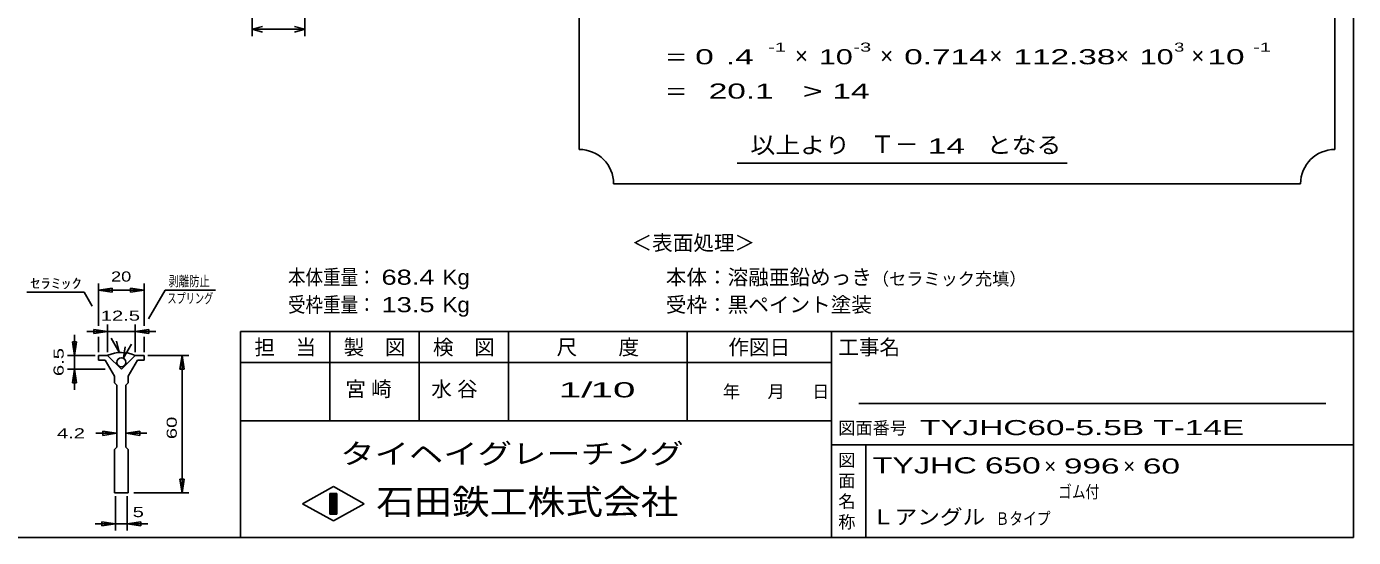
# Model space of a CAD drawing. Units: millimetres, scale not verified. Extents: x -1820 to 1731, y -1282 to 1054.
# Drawn here: x -201 to 1731, y -1146 to -402 of the extents above; entities that cross this region are included whole.
import ezdxf
from ezdxf.enums import TextEntityAlignment as Align

# ---------------------------------------------------------------- set-up
doc = ezdxf.new("R2010")
doc.units = ezdxf.units.MM
doc.header["$LTSCALE"] = 10
for name, color, linetype, lineweight in [('0_2', 150, 'Continuous', 25), ('22', 2, 'Continuous', 25), ('32', 4, 'Continuous', 25)]:
    doc.layers.add(name, color=color, linetype=linetype, lineweight=lineweight)
doc.styles.add('ベクトル', font='')
doc.styles.get('ベクトル').set_extended_font_data('ベクトル')

msp = doc.modelspace()

# ---------------------------------------------------------------- linework, layer by layer
at = {"layer": '0_2'}
for p, q in [((1731, 1053.5), (1731, -1146.5)), ((1731, -846.5), (111, -846.5)), ((111, -846.5), (111, -1146.5)), ((241, -846.5), (241, -976.5)), ((371, -976.5), (371, -846.5)), ((501, -846.5), (501, -976.5)), ((761, -976.5), (761, -846.5)), ((971, -846.5), (971, -1146.5)), ((971, -891.5), (111, -891.5)), ((1691, -951.5), (1011, -951.5)), ((111, -976.5), (971, -976.5)), ((971, -1011.5), (1731, -1011.5)), ((1021, -1146.5), (1021, -1011.5)), ((201, -1097.5), (246, -1072.5)), ((246, -1072.5), (291, -1097.5)), ((246, -1122.5), (201, -1097.5)), ((241, -1082.5), (251, -1082.5)), ((241, -1112.5), (241, -1082.5)), ((241, -1082.5), (243, -1082.5)), ((243, -1082.5), (243, -1112.5)), ((245, -1112.5), (245, -1082.5)), ((245, -1082.5), (247, -1082.5)), ((291, -1097.5), (246, -1122.5)), ((247, -1082.5), (247, -1112.5)), ((249, -1112.5), (249, -1082.5)), ((249, -1082.5), (251, -1082.5)), ((251, -1082.5), (251, -1112.5)), ((251, -1082.5), (251, -1112.5)), ((251, -1112.5), (241, -1112.5)), ((243, -1112.5), (245, -1112.5)), ((247, -1112.5), (249, -1112.5)), ((1731, -1146.5), (-1729, -1146.5))]:
    msp.add_line(p, q, dxfattribs=at)
at = {"layer": '22', "color": 4}
for p, q in [((604, 968.5), (604, -581.5)), ((1704, -581.5), (1704, 968.5)), ((128, -416.5), (128, -186.5)), ((204.5, -416.5), (204.5, -346.5)), ((128, -406.5), (143, -402.5)), ((204.5, -406.5), (189.5, -402.5)), ((143, -410.5), (128, -406.5)), ((128, -406.5), (204.5, -406.5)), ((189.5, -410.5), (204.5, -406.5)), ((834, -601.5), (1314, -601.5)), ((654, -631.5), (1654, -631.5))]:
    msp.add_line(p, q, dxfattribs=at)
for centre, start, end in [((604, -631.5), 0, 90), ((1704, -631.5), 90, 180)]:
    msp.add_arc(centre, 50, start, end, dxfattribs=at)
at = {"layer": '32'}
for p, q in [((-200.33, -789.5), (-117, -789.5)), ((-105.33, -809.5), (-117, -789.5)), ((-96, -838.5), (-96, -776.5)), ((-96, -786.5), (-76, -783.5)), ((-76, -789.5), (-96, -786.5)), ((-96, -786.5), (-29.33, -786.5)), ((-76, -789.5), (-76, -783.5)), ((-29.33, -786.5), (-49.33, -783.5)), ((-49.33, -789.5), (-49.33, -783.5)), ((-49.33, -789.5), (-29.33, -786.5)), ((-29.33, -838.5), (-29.33, -776.5)), ((-23.33, -828.17), (1, -786.17)), ((1, -786.17), (74.34, -786.17)), ((-82.67, -846.5), (-112.67, -846.5)), ((-82.67, -846.5), (-102.67, -843.5)), ((-102.67, -843.5), (-102.67, -849.5)), ((-102.67, -849.5), (-82.67, -846.5)), ((-82.67, -876.5), (-82.67, -836.5)), ((-82.67, -846.5), (-42.67, -846.5)), ((-42.67, -836.5), (-42.67, -876.5)), ((-42.67, -846.5), (-22.67, -843.5)), ((-22.67, -849.5), (-42.67, -846.5)), ((-42.67, -846.5), (-12.67, -846.5)), ((-22.67, -843.5), (-22.67, -849.5)), ((-131, -881.5), (-134, -861.5)), ((-134, -861.5), (-128, -861.5)), ((-131, -881.5), (-131, -851.5)), ((-128, -861.5), (-131, -881.5)), ((-96, -876.5), (-96, -854.5)), ((-66, -876.5), (-77.67, -856.5)), ((-66, -876.5), (-69.67, -860.83)), ((-59.33, -884.83), (-48, -864.83)), ((-59.33, -884.83), (-57, -868.83)), ((-29.33, -876.5), (-29.33, -854.5)), ((-141, -881.5), (-101, -881.5)), ((-131, -901.5), (-131, -881.5)), ((-96, -881.5), (-96, -888.17)), ((-82.67, -881.5), (-96, -881.5)), ((-96, -888.17), (-86, -888.17)), ((-86, -888.17), (-72.67, -911.5)), ((-62.67, -901.5), (-82.67, -881.5)), ((-42.67, -881.5), (-62.67, -901.5)), ((-52.67, -911.5), (-39.33, -888.17)), ((-29.33, -881.5), (-42.67, -881.5)), ((-39.33, -888.17), (-29.33, -888.17)), ((-29.33, -888.17), (-29.33, -881.5)), ((-24.33, -881.5), (35.67, -881.5)), ((22.67, -901.5), (25.67, -881.5)), ((28.67, -901.5), (25.67, -881.5)), ((25.67, -1081.5), (25.67, -881.5)), ((-141, -901.5), (-86, -901.5)), ((-134, -921.5), (-131, -901.5)), ((-128, -921.5), (-131, -901.5)), ((-131, -931.5), (-131, -901.5)), ((22.67, -901.5), (28.67, -901.5)), ((-134, -921.5), (-128, -921.5)), ((-72.67, -911.5), (-72.67, -921.5)), ((-72.67, -921.5), (-69.33, -924.83)), ((-69.33, -924.83), (-69.33, -1014.83)), ((-56, -924.83), (-52.67, -921.5)), ((-56, -1014.83), (-56, -924.83)), ((-52.67, -921.5), (-52.67, -911.5)), ((-99.67, -994.83), (-69.67, -994.83)), ((-69.67, -994.83), (-89.67, -991.83)), ((-89.67, -997.83), (-89.67, -991.83)), ((-89.67, -997.83), (-69.67, -994.83)), ((-55.67, -994.83), (-35.67, -991.83)), ((-35.67, -997.83), (-55.67, -994.83)), ((-55.67, -994.83), (-25.67, -994.83)), ((-35.67, -997.83), (-35.67, -991.83)), ((-69.33, -1014.83), (-72.67, -1018.17)), ((-72.67, -1018.17), (-72.67, -1081.5)), ((-52.67, -1018.17), (-56, -1014.83)), ((-52.67, -1081.5), (-52.67, -1018.17)), ((25.67, -1081.5), (22.67, -1061.5)), ((22.67, -1061.5), (28.67, -1061.5)), ((28.67, -1061.5), (25.67, -1081.5)), ((-72.67, -1081.5), (-52.67, -1081.5)), ((-44.33, -1081.5), (35.67, -1081.5)), ((-71, -1136.5), (-71, -1086.5)), ((-54.33, -1136.5), (-54.33, -1086.5)), ((-101, -1126.5), (-71, -1126.5)), ((-71, -1126.5), (-91, -1123.5)), ((-91, -1129.5), (-91, -1123.5)), ((-91, -1129.5), (-71, -1126.5)), ((-71, -1126.5), (-54.33, -1126.5)), ((-54.33, -1126.5), (-34.33, -1123.5)), ((-34.33, -1129.5), (-54.33, -1126.5)), ((-54.33, -1126.5), (-24.33, -1126.5)), ((-34.33, -1129.5), (-34.33, -1123.5))]:
    msp.add_line(p, q, dxfattribs=at)
msp.add_circle((-62.67, -891.5), 6.67, dxfattribs=at)
msp.add_arc((-63, -927.18), 50, 66, 113, dxfattribs=at)

# ---------------------------------------------------------------- texts
at = {"layer": '0_2', "style": 'ベクトル'}
for s, height, p in [('担\u3000当', 21.99, (131, -869.5)), ('製\u3000図', 21.99, (261, -869.5)), ('検\u3000図', 21.99, (391, -869.5)), ('尺\u3000\u3000度', 21.99, (571, -869.5)), ('作図日', 21.99, (821, -869.5)), ('工事名', 21.99, (981, -869.5)), ('年', 18.33, (813, -934)), ('月', 18.33, (878, -934)), ('日', 18.33, (943, -934)), ('図面番号', 18.33, (981, -987)), ('図', 18.33, (981, -1034)), ('面', 18.33, (981, -1064)), ('名', 18.33, (981, -1094)), ('称', 18.33, (981, -1124))]:
    msp.add_text(s, height=height, dxfattribs=at).set_placement(p, align=Align.MIDDLE_LEFT)
at = {"layer": '0_2', "color": 222, "style": 'ベクトル'}
for s, height, width, p in [('タイヘイグレーチング', 29.33, 1.25, (256, -1024.5)), ('石田鉄工株式会社', 36.66, 1.1, (308.5, -1094.5))]:
    msp.add_text(s, height=height, dxfattribs=dict(at, width=width)).set_placement(p, align=Align.MIDDLE_LEFT)
at = {"layer": '22', "style": 'ベクトル'}
for s, height, width, p in [('  = 0', 21.99, 1.65, (704, -446.5)), (' .4 ', 21.99, 1.65, (804, -446.5)), ('-1', 13.2, 1.65, (879, -432.5)), ('10', 21.99, 1.5, (953, -446.5)), ('-3', 13.2, 1.65, (1003, -432.5)), ('0.714', 21.99, 1.65, (1077, -446.5)), ('112.38', 21.99, 1.65, (1236, -446.5)), ('10', 21.99, 1.5, (1420, -446.5)), ('3', 13.2, 1.5, (1470, -432.5)), (' 10 ', 21.99, 1.65, (1505, -446.5)), ('-1', 13.2, 1.65, (1585, -432.5)), ('  =', 21.99, 1.65, (704, -496.5)), (' 20.1', 21.99, 1.65, (779, -496.5)), ('>', 21.99, 1.7, (929, -496.5)), (' 14 ', 21.99, 1.65, (959, -496.5)), ('以上より\u3000', 24.19, 1.1, (853, -575)), (' 14 ', 21.99, 1.65, (1098, -576.5)), ('となる', 24.19, 1.1, (1197, -575)), ('本体重量：', 21.99, 0.85, (180, -767.5)), (' 68.4', 21.99, 1.35, (305, -767.5)), ('Kg', 21.99, 1.1, (405, -767.5)), ('受枠重量：', 21.99, 0.85, (180, -807.5)), (' 13.5', 21.99, 1.35, (305, -807.5)), ('Kg', 21.99, 1.1, (405, -807.5)), ('1/', 21.99, 2, (574, -931.5)), (' 10 ', 21.99, 2, (604, -931.5)), ('TYJHC60-5.5B T-14E               ', 21.99, 1.65, (1100, -986.5)), ('TYJHC', 23.46, 1.5, (1031, -1041.5)), (' 650 ', 23.46, 1.55, (1181, -1041.5)), (' 996 ', 21.99, 1.65, (1296, -1042.5)), (' 60 ', 21.99, 1.65, (1411, -1042.5)), ('ゴム付', 18.33, 0.8, (1301, -1080)), ('Ｌアングル', 21.99, 1.1, (1030, -1116.5)), ('Ｂタイプ', 18.33, 0.8, (1210, -1119))]:
    msp.add_text(s, height=height, dxfattribs=dict(at, width=width)).set_placement(p, align=Align.MIDDLE_LEFT)
for s, height, p in [('×', 24.19, (918, -445)), ('×', 24.19, (1042, -445)), ('×', 24.19, (1201, -445)), ('×', 24.19, (1385, -445)), ('×', 24.19, (1495, -445)), ('Ｔ－', 25.66, (1028, -574)), ('＜表面処理＞', 21.99, (680, -717.5)), ('本体：', 21.99, (730, -767.5)), ('溶融亜鉛めっき', 21.99, (820, -767.5)), ('（セラミック充填）', 18.33, (1030, -770)), ('受枠：', 21.99, (730, -807.5)), ('黒ペイント塗装', 21.99, (820, -807.5)), ('×', 21.99, (1281, -1042.5)), ('×', 21.99, (1396, -1042.5))]:
    msp.add_text(s, height=height, dxfattribs=at).set_placement(p, align=Align.MIDDLE_LEFT)
at = {"layer": '22', "char_height": 21.99, "attachment_point": 4, "style": 'ベクトル'}
for s, insert in [('\\T1.25;宮崎\u3000', (263.5, -931.5)), ('\\T1.25;水谷\u3000', (388.5, -931.5))]:
    msp.add_mtext(s, dxfattribs=dict(at, insert=insert))
at = {"layer": '32', "color": 2, "style": 'ベクトル'}
for s, width, p in [('ｾﾗﾐｯｸ', 1.5, (-195.33, -776.5)), ('20', 1.35, (-77.67, -766.5)), ('剥離防止', 0.75, (6, -773.17)), ('スプリング', 0.65, (4.34, -798.17)), ('12.5', 1.5, (-92.67, -823.5)), (' 4.2 ', 1.5, (-164.67, -994.83)), (' 5 ', 1.5, (-54.33, -1109.5))]:
    msp.add_text(s, height=14.66, dxfattribs=dict(at, width=width)).set_placement(p, align=Align.MIDDLE_LEFT)
at = {"layer": '32', "color": 2, "style": 'ベクトル', "width": 1.5}
for s, p in [('6.5', (-154, -911.5)), (' 60 ', (10.67, -1011.5))]:
    msp.add_text(s, height=14.66, rotation=90, dxfattribs=at).set_placement(p, align=Align.MIDDLE_LEFT)

doc.saveas('drawing.dxf')
